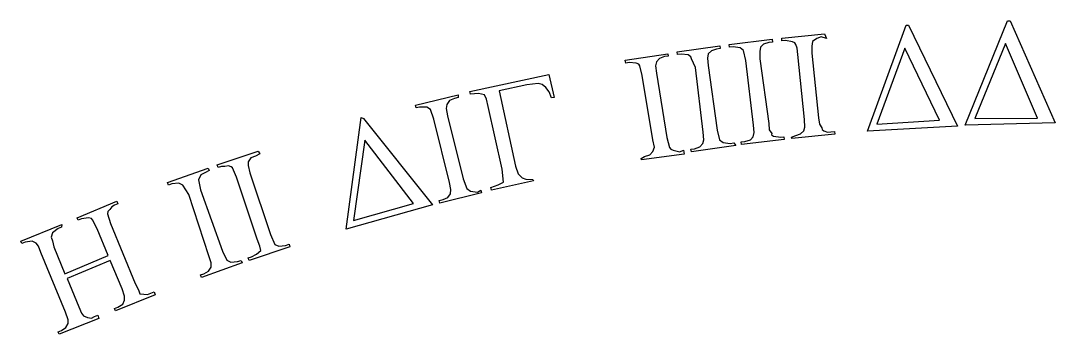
# Model space of a CAD drawing. Extents: x 0 to 660, y 0 to 661.
# Drawn here: x 198.2 to 327.9, y 621.3 to 660.5 of the extents above; entities that cross this region are included whole.
import ezdxf

# ---------------------------------------------------------------- set-up
doc = ezdxf.new("R2010")
doc.units = 0

msp = doc.modelspace()

# ---------------------------------------------------------------- linework, layer by layer
at = {"layer": 'Layer 1'}
for p, q in [((316.578, 647.463), (321.914, 660.5)), ((321.914, 660.5), (322.23, 660.508)), ((321.914, 660.5), (321.914, 660.5)), ((322.23, 660.508), (327.885, 647.742)), ((293.592, 658.317), (298.968, 658.866)), ((298.968, 658.866), (299.225, 658.3)), ((304.342, 646.713), (309.177, 659.944)), ((309.177, 659.944), (309.493, 659.964)), ((309.177, 659.944), (309.177, 659.944)), ((309.493, 659.964), (315.631, 647.298)), ((287.027, 657.526), (292.392, 658.182)), ((287.069, 657.184), (287.027, 657.526)), ((291.33225, 657.591), (290.919, 657.196)), ((291.981, 657.785), (291.33225, 657.591)), ((292.434, 657.841), (291.981, 657.785)), ((292.392, 658.182), (292.434, 657.841)), ((293.627, 657.974), (293.592, 658.317)), ((294.071, 658.02), (293.627, 657.974)), ((294.945, 657.885), (294.071, 658.02)), ((295.246875, 657.726), (294.945, 657.885)), ((295.365, 657.525), (295.246875, 657.726)), ((295.537125, 657.067375), (295.365, 657.525)), ((297.476, 657.909), (297.35475, 657.34625)), ((297.979625, 658.296125), (297.476, 657.909)), ((298.55, 658.477), (297.979625, 658.296125)), ((299.225, 658.3), (298.55, 658.477)), ((321.649, 657.646), (317.804, 648.284)), ((325.643, 648.327), (321.649, 657.646)), ((321.649, 657.646), (321.649, 657.646)), ((273.987, 655.556), (279.321, 656.379)), ((279.377, 656.087), (278.927, 656.013)), ((279.321, 656.379), (279.377, 656.087)), ((280.495, 656.606), (285.845, 657.369)), ((280.543, 656.265), (280.495, 656.606)), ((280.985, 656.328), (280.543, 656.265)), ((281.864, 656.228), (280.985, 656.328)), ((282.210375, 655.985625), (281.864, 656.228)), ((284.392, 656.354), (284.2915, 655.827625)), ((284.79775, 656.7295), (284.392, 656.354)), ((285.442, 656.964), (284.79775, 656.7295)), ((285.893, 657.029), (285.442, 656.964)), ((285.845, 657.369), (285.893, 657.029)), ((287.512, 657.238), (287.069, 657.184)), ((288.389, 657.121), (287.512, 657.238)), ((288.816, 656.77), (288.389, 657.121)), ((289.09, 655.529), (288.816, 656.77)), ((290.919, 657.196), (290.850375, 656.671625)), ((290.850375, 656.671625), (290.862, 655.746)), ((295.614, 656.279), (295.537125, 657.067375)), ((296.442, 648.173), (295.614, 656.279)), ((297.35475, 657.34625), (297.391, 656.461)), ((297.391, 656.461), (298.219, 648.354)), ((309.022, 657.082), (305.536, 647.58)), ((313.362, 648.072), (309.022, 657.082)), ((309.022, 657.082), (309.022, 657.082)), ((274.043, 655.216), (273.987, 655.556)), ((274.483, 655.288), (274.043, 655.216)), ((275.364, 655.206), (274.483, 655.288)), ((275.708625, 655.063), (275.364, 655.206)), ((275.805, 654.872), (275.708625, 655.063)), ((276.128, 653.643), (275.805, 654.872)), ((277.889, 655.382), (277.79875, 654.85375)), ((277.79875, 654.85375), (277.89, 653.931)), ((278.2865, 655.7935), (277.889, 655.382)), ((278.927, 656.013), (278.2865, 655.7935)), ((282.298, 655.738), (282.210375, 655.985625)), ((282.792, 654.651), (282.298, 655.738)), ((284.2915, 655.827625), (284.365, 654.903)), ((284.365, 654.903), (285.515, 646.836)), ((290.079, 647.441), (289.09, 655.529)), ((290.862, 655.746), (292.004, 647.658)), ((254.524, 651.638), (264.412, 653.794)), ((264.412, 653.794), (265.086, 650.923)), ((277.44, 645.601), (276.128, 653.643)), ((277.89, 653.931), (279.203, 645.889)), ((283.748, 646.584), (282.792, 654.651)), ((261.651, 652.487), (258.197, 651.734)), ((263.085, 652.652), (261.651, 652.487)), ((263.586, 652.512625), (263.085, 652.652)), ((264.054, 652.164), (263.586, 652.512625)), ((247.707, 649.931), (253.042, 651.235)), ((253.034, 650.901), (252.592, 650.791)), ((253.042, 651.235), (253.034, 650.901)), ((254.598, 651.302), (254.524, 651.638)), ((255.58625, 651.39725), (254.598, 651.302)), ((256.354, 651.257), (255.58625, 651.39725)), ((256.58875, 650.700125), (256.354, 651.257)), ((258.197, 651.734), (260.248, 642.328)), ((264.448375, 651.60725), (264.054, 652.164)), ((264.054, 652.164), (264.054, 652.164)), ((264.731, 650.845), (264.448375, 651.60725)), ((265.086, 650.923), (264.731, 650.845)), ((247.79, 649.597), (247.707, 649.931)), ((248.223, 649.705), (247.79, 649.597)), ((249.107, 649.695), (248.223, 649.705)), ((249.574, 649.399), (249.107, 649.695)), ((251.61, 650.034), (251.56275, 649.537625)), ((251.972, 650.514125), (251.61, 650.034)), ((252.592, 650.791), (251.972, 650.514125)), ((256.795, 649.781), (256.58875, 650.700125)), ((258.551, 641.947), (256.795, 649.781)), ((239, 634.439), (240.893, 648.388)), ((240.893, 648.388), (241.197, 648.283)), ((249.996, 648.2), (249.574, 649.399)), ((251.56275, 649.537625), (251.73, 648.631)), ((251.73, 648.631), (253.695, 640.723)), ((298.219, 648.354), (298.35025, 647.5665)), ((317.804, 648.284), (325.643, 648.327)), ((241.197, 648.283), (249.818, 637.49)), ((251.962, 640.292), (249.996, 648.2)), ((290.136125, 646.5155), (290.079, 647.441)), ((292.004, 647.658), (292.027375, 646.872125)), ((296.366, 646.725), (296.4805, 647.19475)), ((296.4805, 647.19475), (296.442, 648.173)), ((298.35025, 647.5665), (298.63, 647.109)), ((298.63, 647.109), (298.65325, 646.90775)), ((315.631, 647.298), (304.342, 646.713)), ((305.536, 647.58), (313.362, 648.072)), ((327.885, 647.742), (316.578, 647.463)), ((279.203, 645.889), (279.526, 644.66)), ((283.822875, 645.615375), (283.748, 646.584)), ((285.515, 646.836), (285.814, 645.601)), ((289.697875, 645.596875), (290.032, 645.992)), ((290.032, 645.992), (290.136125, 646.5155)), ((292.027375, 646.872125), (292.362, 646.417)), ((292.362, 646.417), (292.32475, 646.219875)), ((292.32475, 646.219875), (292.562, 646.067)), ((292.562, 646.067), (293.491, 645.949)), ((293.491, 645.949), (293.882, 646.004)), ((293.882, 646.004), (293.924, 645.662)), ((294.839, 645.954), (295.357, 646.157)), ((294.874, 645.769), (294.839, 645.954)), ((294.839, 645.954), (294.839, 645.954)), ((300.25, 646.318), (294.874, 645.769)), ((295.357, 646.157), (295.9515, 646.338625)), ((295.9515, 646.338625), (296.366, 646.725)), ((298.65325, 646.90775), (298.897, 646.75)), ((298.897, 646.75), (299.323, 646.5815)), ((299.323, 646.5815), (299.761, 646.614)), ((299.761, 646.614), (300.215, 646.66)), ((300.215, 646.66), (300.25, 646.318)), ((241.338, 645.556), (239.914, 635.536)), ((247.464, 637.651), (241.338, 645.556)), ((277.642625, 644.678875), (277.44, 645.601)), ((277.45, 644.152), (277.642625, 644.678875)), ((279.526, 644.66), (279.703, 644.441125)), ((279.703, 644.441125), (279.976, 644.328)), ((282.228, 644.46), (282.67, 644.499)), ((282.276, 644.119), (282.228, 644.46)), ((287.85, 644.883), (282.276, 644.119)), ((282.67, 644.499), (283.32175, 644.728125)), ((283.32175, 644.728125), (283.729, 645.135)), ((283.729, 645.135), (283.822875, 645.615375)), ((285.814, 645.601), (286.257, 645.26)), ((286.257, 645.26), (287.127, 645.159)), ((287.127, 645.159), (287.578, 645.223)), ((287.578, 645.223), (287.85, 644.883)), ((287.578, 645.223), (287.578, 645.223)), ((288.517, 645.348), (288.961, 645.402)), ((288.559, 645.006), (288.517, 645.348)), ((293.924, 645.662), (288.559, 645.006)), ((288.961, 645.402), (289.697875, 645.596875)), ((293.924, 645.662), (293.924, 645.662)), ((222.847, 642.474), (227.972, 644.188)), ((227.05175, 643.36975), (226.726, 642.837)), ((227.649, 643.586), (227.05175, 643.36975)), ((228.174, 643.862), (227.649, 643.586)), ((227.972, 644.188), (228.174, 643.862)), ((275.992, 643.269), (276.404, 643.519)), ((276.019, 643.108), (275.992, 643.269)), ((281.353, 643.814), (276.019, 643.108)), ((276.404, 643.519), (277.051125, 643.74025)), ((277.051125, 643.74025), (277.45, 644.152)), ((279.976, 644.328), (280.847, 644.094)), ((280.847, 644.094), (281.297, 644.317)), ((280.847, 644.094), (280.847, 644.094)), ((281.297, 644.317), (281.353, 643.814)), ((216.627, 640.266), (221.717, 642.083)), ((221.717, 642.083), (221.832, 641.759)), ((222.956, 642.147), (222.847, 642.474)), ((223.379, 642.289), (222.956, 642.147)), ((223.8115, 642.27025), (223.379, 642.289)), ((224.262, 642.349), (223.8115, 642.27025)), ((224.584375, 642.25025), (224.262, 642.349)), ((224.75, 642.09), (224.584375, 642.25025)), ((225.266, 640.929), (224.75, 642.09)), ((226.726, 642.837), (226.7215, 642.38025)), ((226.7215, 642.38025), (226.96, 641.496)), ((258.738, 640.333), (258.551, 641.947)), ((260.248, 642.328), (260.5655, 641.349875)), ((220.812625, 641.236375), (220.496, 640.586)), ((220.496, 640.586), (220.759, 639.371)), ((220.496, 640.586), (220.496, 640.586)), ((221.403, 641.52), (220.812625, 641.236375)), ((221.832, 641.759), (221.403, 641.52)), ((227.851, 633.202), (225.266, 640.929)), ((226.96, 641.496), (229.545, 633.768)), ((253.695, 640.723), (254.117, 639.524)), ((260.5655, 641.349875), (261.075, 640.851)), ((261.075, 640.851), (261.533125, 640.6905)), ((261.533125, 640.6905), (262.427, 640.647)), ((262.427, 640.647), (262.5, 640.468)), ((216.743, 639.942), (216.627, 640.266)), ((217.163, 640.092), (216.743, 639.942)), ((218.044, 640.169), (217.163, 640.092)), ((218.538, 639.921), (218.044, 640.169)), ((219.313, 638.77), (218.538, 639.921)), ((220.759, 639.371), (223.499, 631.697)), ((252.130625, 639.380625), (251.962, 640.292)), ((252.09, 638.848), (252.130625, 639.380625)), ((254.117, 639.524), (254.593, 639.199)), ((255.468, 639.075), (255.911, 639.328)), ((255.911, 639.328), (255.994, 638.994)), ((257.138, 639.65), (258.079375, 639.964125)), ((257.211, 639.314), (257.138, 639.65)), ((262.5, 640.468), (257.211, 639.314)), ((258.079375, 639.964125), (258.738, 640.333)), ((221.817, 631.096), (219.313, 638.77)), ((250.666, 638.024), (251.187, 638.132)), ((250.749, 637.69), (250.666, 638.024)), ((255.994, 638.994), (250.749, 637.69)), ((251.187, 638.132), (251.737125, 638.40525)), ((251.737125, 638.40525), (252.09, 638.848)), ((254.593, 639.199), (255.468, 639.075)), ((255.468, 639.075), (255.468, 639.075)), ((205.292, 635.862), (210.278, 637.921)), ((209.148375, 636.64375), (209.094, 636.341)), ((209.394, 636.912), (209.148375, 636.64375)), ((209.627625, 637.217875), (209.394, 636.912)), ((209.997, 637.433), (209.627625, 637.217875)), ((210.41, 637.603), (209.997, 637.433)), ((210.278, 637.921), (210.41, 637.603)), ((249.818, 637.49), (239, 634.439)), ((239.914, 635.536), (247.464, 637.651)), ((205.423, 635.544), (205.292, 635.862)), ((205.836, 635.715), (205.423, 635.544)), ((206.703, 635.832), (205.836, 635.715)), ((207.08675, 635.755625), (206.703, 635.832)), ((207.217, 635.611), (207.08675, 635.755625)), ((207.815, 634.479), (207.217, 635.611)), ((209.094, 636.341), (209.466, 635.161)), ((239.914, 635.536), (239.914, 635.536)), ((198.225, 632.944), (203.398, 635.007)), ((202.93, 634.515), (202.229, 633.994)), ((203.351, 634.689), (202.93, 634.515)), ((203.398, 635.007), (203.351, 634.689)), ((209.193, 631.143), (207.815, 634.479)), ((209.466, 635.161), (212.572, 627.638)), ((239, 634.439), (239, 634.439)), ((198.356, 632.626), (198.225, 632.944)), ((198.769, 632.796), (198.356, 632.626)), ((199.645, 632.917), (198.769, 632.796)), ((200.15, 632.692), (199.645, 632.917)), ((202.229, 633.994), (202.031, 633.424)), ((202.031, 633.424), (202.19925, 632.967625)), ((202.19925, 632.967625), (202.399, 632.242)), ((228.188, 632.30625), (227.851, 633.202)), ((229.545, 633.768), (230.061, 632.495)), ((200.457625, 632.287375), (200.15, 632.692)), ((200.748, 631.534), (200.457625, 632.287375)), ((203.855, 624.038), (200.748, 631.534)), ((202.399, 632.242), (203.776, 628.83)), ((223.499, 631.697), (224.039, 630.546)), ((231.973, 632.227), (226.848, 630.512)), ((227.792125, 631.30175), (228.306, 631.772)), ((228.306, 631.772), (228.188, 632.30625)), ((230.061, 632.495), (230.558, 632.323)), ((230.558, 632.323), (231.432, 632.408)), ((231.432, 632.408), (231.864, 632.553)), ((231.864, 632.553), (231.973, 632.227)), ((203.776, 628.83), (209.193, 631.143)), ((209.455, 630.507), (204.039, 628.271)), ((210.922, 626.956), (209.455, 630.507)), ((225.996, 630.204), (220.869, 628.387)), ((222.076, 630.205875), (221.817, 631.096)), ((222.089, 629.672), (222.076, 630.205875)), ((224.039, 630.546), (224.541, 630.301)), ((224.541, 630.301), (225.413, 630.375)), ((225.413, 630.375), (225.842, 630.528)), ((225.842, 630.528), (225.996, 630.204)), ((226.739, 630.839), (227.162, 630.98)), ((226.848, 630.512), (226.739, 630.839)), ((226.739, 630.839), (226.739, 630.839)), ((227.162, 630.98), (227.792125, 631.30175)), ((220.753, 628.711), (221.173, 628.861)), ((221.173, 628.861), (221.770125, 629.19525)), ((221.770125, 629.19525), (222.089, 629.672)), ((204.039, 628.271), (205.505, 624.72)), ((212.572, 627.638), (212.98875, 626.84125)), ((220.869, 628.387), (220.753, 628.711)), ((211.2215, 626.037625), (210.922, 626.956)), ((212.98875, 626.84125), (213.167, 626.343)), ((213.167, 626.343), (213.672, 626.291)), ((213.672, 626.291), (214.122875, 626.25575)), ((214.122875, 626.25575), (214.549, 626.411)), ((214.549, 626.411), (214.961, 626.581)), ((214.961, 626.581), (215.092, 626.211)), ((215.092, 626.211), (210.106, 624.204)), ((210.387, 624.693), (211.009875, 625.05275)), ((211.009875, 625.05275), (211.254, 625.543)), ((211.254, 625.543), (211.2215, 626.037625)), ((204.15625, 623.0935), (203.855, 624.038)), ((205.505, 624.72), (205.836625, 623.917625)), ((205.836625, 623.917625), (206.1, 623.596)), ((207.481, 623.493), (207.902, 623.667)), ((207.902, 623.667), (208.034, 623.256)), ((209.975, 624.522), (210.387, 624.693)), ((210.106, 624.204), (209.975, 624.522)), ((209.975, 624.522), (209.975, 624.522)), ((208.034, 623.256), (203.039, 621.286)), ((203.899625, 622.137), (204.195, 622.629)), ((204.195, 622.629), (204.15625, 623.0935)), ((206.1, 623.596), (206.614, 623.376)), ((206.614, 623.376), (207.101875, 623.314875)), ((207.101875, 623.314875), (207.481, 623.493)), ((202.907, 621.604), (203.32, 621.774)), ((203.039, 621.286), (202.907, 621.604)), ((203.32, 621.774), (203.899625, 622.137))]:
    msp.add_line(p, q, dxfattribs=at)

doc.saveas('drawing.dxf')
